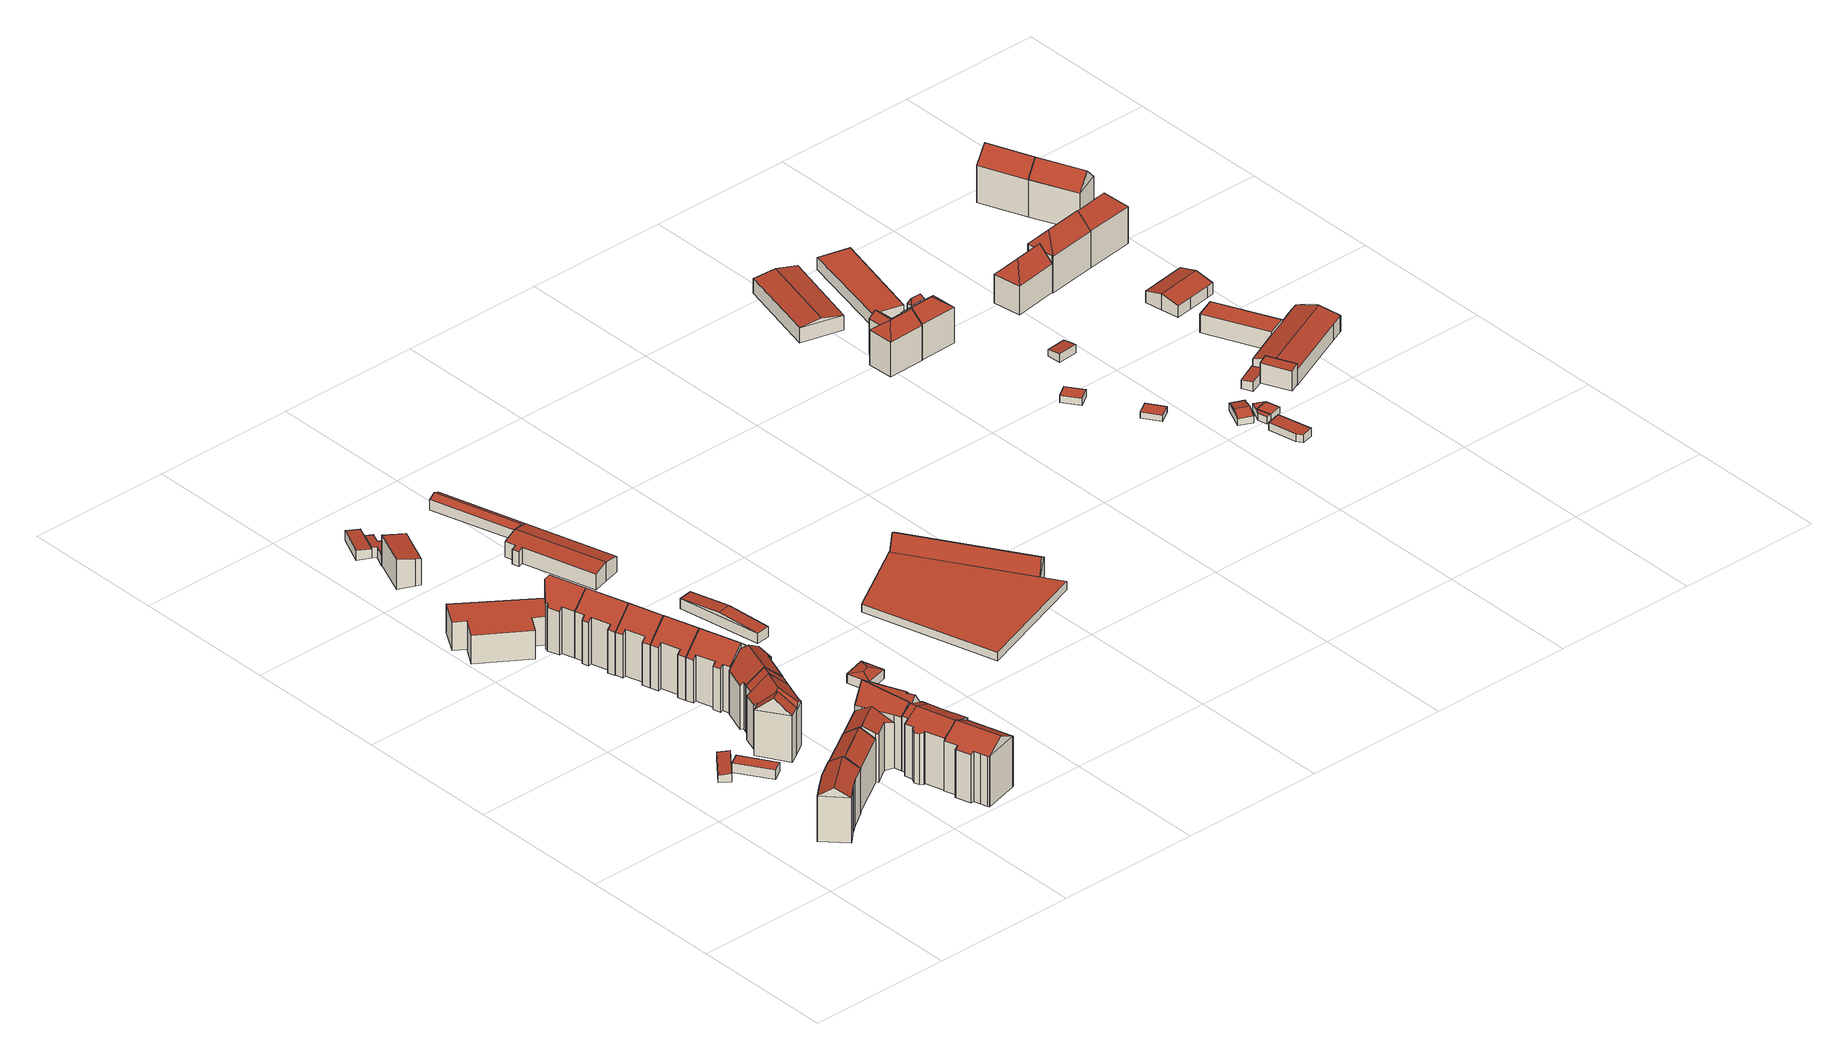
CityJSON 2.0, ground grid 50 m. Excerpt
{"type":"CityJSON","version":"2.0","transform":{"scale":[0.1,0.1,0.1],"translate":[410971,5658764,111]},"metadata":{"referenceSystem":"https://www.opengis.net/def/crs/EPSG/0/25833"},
"CityObjects":{
"building1":{"type":"Building","attributes":{"Dachtyp_tdc":"tdcFreeFormRoof","Gemeindeschluessel":14612000,"Dachneigung":31.94,"QualitaetDacherkennung":60,"Geometrietyp2DReferenz":"3000","measuredHeight":19.52,"function":"31001_9998","roofType":"5000"},"geometry":[{"type":"Solid","lod":"2","boundaries":[[[[0,1,2,3]],[[1,4,5,2]],[[4,6,7,5]],[[6,8,9,7]],[[8,10,11,9]],[[10,12,13,11]],[[12,14,15,13]],[[14,16,17,15]],[[16,0,3,17]],[[10,8,18,19,16,14,12]],[[18,6,4,1,0,19]],[[8,6,18]],[[0,16,19]],[[3,2,5,7,9,11,13,15,17]]]],"semantics":{"surfaces":[{"type":"WallSurface"},{"type":"RoofSurface"},{"type":"GroundSurface"}],"values":[[0,0,0,0,0,0,0,0,0,1,1,0,0,2]]}}]},
"building2":{"type":"Building","attributes":{"Gemeindeschluessel":14612000,"Dachneigung":81.43,"Dachorientierung":0,"MittlereTraufHoehe":114.13,"QualitaetDacherkennung":100,"ObjektHoehe":3.16,"BodenHoehe":111.28,"Geometrietyp2DReferenz":"3000","AbsoluteHoehe":114.44,"Dachflaeche":51.21,"measuredHeight":3.16,"function":"31001_9998","roofType":"2100","storeysAboveGround":1},"geometry":[{"type":"MultiSurface","lod":"2","boundaries":[[[20,21,22,23]],[[21,24,25,22]],[[24,26,27,25]],[[26,20,23,27]],[[26,24,21,20]],[[23,22,25,27]]],"semantics":{"surfaces":[{"type":"WallSurface"},{"type":"RoofSurface"},{"type":"GroundSurface"}],"values":[0,0,0,0,1,2]}}]},
"building3":{"type":"Building","attributes":{"Gemeindeschluessel":14612000,"Dachneigung":90,"Dachorientierung":0,"MittlereTraufHoehe":115.39,"QualitaetDacherkennung":100,"ObjektHoehe":3.38,"BodenHoehe":112.01,"Geometrietyp2DReferenz":"3000","AbsoluteHoehe":115.39,"Dachflaeche":59.63,"measuredHeight":3.38,"function":"31001_9998","roofType":"1000","storeysAboveGround":1},"geometry":[{"type":"MultiSurface","lod":"2","boundaries":[[[28,29,30,31]],[[29,32,33,30]],[[32,34,35,33]],[[34,28,31,35]],[[34,32,29,28]],[[31,30,33,35]]],"semantics":{"surfaces":[{"type":"WallSurface"},{"type":"RoofSurface"},{"type":"GroundSurface"}],"values":[0,0,0,0,1,2]}}]},
"building4":{"type":"Building","attributes":{"Dachtyp_tdc":"tdcGableRoof","Gemeindeschluessel":14612000,"Dachneigung":33.39,"QualitaetDacherkennung":65,"Geometrietyp2DReferenz":"3000","measuredHeight":19.1,"function":"31001_9998","roofType":"3100"},"geometry":[{"type":"Solid","lod":"2","boundaries":[[[[36,37,38,39]],[[37,40,41,38]],[[40,42,43,41]],[[42,36,39,43]],[[40,37,44]],[[36,42,45]],[[37,36,45,44]],[[42,40,44,45]],[[39,38,41,43]]]],"semantics":{"surfaces":[{"type":"WallSurface"},{"type":"RoofSurface"},{"type":"GroundSurface"}],"values":[[0,0,0,0,0,0,1,1,2]]}}]},
"building5":{"type":"Building","attributes":{"Gemeindeschluessel":14612000,"Geometrietyp2DReferenz":"3000","function":"31001_9998","roofType":"9999"},"children":["building5-1","building5-2","building5-3"]},
"building5-1":{"type":"BuildingPart","attributes":{"Dachtyp_tdc":"tdcGableRoof","Dachneigung":41.48,"QualitaetDacherkennung":68,"Geometrietyp2DReferenz":"3000","measuredHeight":22,"roofType":"3100"},"parents":["building5"],"geometry":[{"type":"MultiSurface","lod":"2","boundaries":[[[46,47,48,49,50]],[[51,52,53,54,55]],[[52,46,50,53]],[[46,52,56]],[[47,46,56,57]],[[52,51,58,57,56]],[[50,49,54,53]]],"semantics":{"surfaces":[{"type":"WallSurface"},{"type":"RoofSurface"},{"type":"GroundSurface"}],"values":[0,0,0,0,1,1,2]}}]},
"building5-2":{"type":"BuildingPart","attributes":{"Dachtyp_tdc":"tdcFreeFormRoof","Dachneigung":40.7,"QualitaetDacherkennung":59,"Geometrietyp2DReferenz":"3000","measuredHeight":21.98,"roofType":"5000"},"parents":["building5"],"geometry":[{"type":"MultiSurface","lod":"2","boundaries":[[[59,60,61,62]],[[60,63,64,61]],[[65,66,67,68]],[[66,69,70,67]],[[69,55,54,70]],[[48,59,62,49]],[[71,72,73,74,75]],[[74,76,77,47,78,58,79,75]],[[80,69,66,81,82,71,75,79]],[[65,83,81,66]],[[48,47,77,59]],[[59,77,76,60]],[[60,76,74,73,63]],[[69,80,51,55]],[[62,61,64,68,67,70,54,49]]],"semantics":{"surfaces":[{"type":"WallSurface"},{"type":"RoofSurface"},{"type":"GroundSurface"}],"values":[0,0,0,0,0,0,1,1,1,0,0,0,0,0,2]}}]},
"building5-3":{"type":"BuildingPart","attributes":{"Dachtyp_tdc":"tdcGableRoof","Dachneigung":40.96,"QualitaetDacherkennung":59,"Geometrietyp2DReferenz":"3000","measuredHeight":21.94,"roofType":"3100"},"parents":["building5"],"geometry":[{"type":"MultiSurface","lod":"2","boundaries":[[[84,85,86,64,63,73]],[[85,87,88,86]],[[87,83,65,68,88]],[[87,85,89]],[[85,84,90,89]],[[83,87,89,90,82]],[[64,86,88,68]]],"semantics":{"surfaces":[{"type":"WallSurface"},{"type":"RoofSurface"},{"type":"GroundSurface"}],"values":[0,0,0,0,1,1,2]}}]},
"building6":{"type":"Building","attributes":{"Dachtyp_tdc":"tdcPolyFlatRoof","Gemeindeschluessel":14612000,"Dachneigung":0,"QualitaetDacherkennung":77,"Geometrietyp2DReferenz":"3000","measuredHeight":10.35,"function":"31001_9998","roofType":"1000"},"geometry":[{"type":"Solid","lod":"2","boundaries":[[[[91,92,93,94]],[[92,95,96,93]],[[95,97,98,96]],[[97,99,100,98]],[[99,101,102,100]],[[101,103,104,102]],[[103,105,106,104]],[[105,91,94,106]],[[105,103,101,99,97,95,92,91]],[[94,93,96,98,100,102,104,106]]]],"semantics":{"surfaces":[{"type":"WallSurface"},{"type":"RoofSurface"},{"type":"GroundSurface"}],"values":[[0,0,0,0,0,0,0,0,1,2]]}}]},
"building7":{"type":"Building","attributes":{"Gemeindeschluessel":14612000,"Geometrietyp2DReferenz":"3000","function":"31001_9998","roofType":"9999"},"children":["building7-1","building7-2","building7-3"]},
"building7-1":{"type":"BuildingPart","attributes":{"Dachtyp_tdc":"tdcGableRoof","Dachneigung":33.16,"QualitaetDacherkennung":45,"Geometrietyp2DReferenz":"3000","measuredHeight":19.44,"roofType":"3100"},"parents":["building7"],"geometry":[{"type":"MultiSurface","lod":"2","boundaries":[[[107,108,109,110]],[[108,111,112,109]],[[111,37,113,112]],[[37,114,115,113]],[[116,117,118,119]],[[117,107,110,118]],[[120,121,114,37,111]],[[111,108,107,117,116,122,120]],[[110,109,112,113,115,123,119,118]]],"semantics":{"surfaces":[{"type":"WallSurface"},{"type":"RoofSurface"},{"type":"GroundSurface"}],"values":[0,0,0,0,0,0,1,1,2]}}]},
"building7-2":{"type":"BuildingPart","attributes":{"Dachtyp_tdc":"tdcGableRoof","Dachneigung":35.98,"QualitaetDacherkennung":34,"Geometrietyp2DReferenz":"3000","measuredHeight":22.53,"roofType":"3100"},"parents":["building7"],"geometry":[{"type":"MultiSurface","lod":"2","boundaries":[[[124,125,126,127]],[[125,128,116,119,126]],[[129,130,131,115,114]],[[130,124,127,131]],[[128,125,124,130,129,121,132,122]],[[127,126,119,123,115,131]]],"semantics":{"surfaces":[{"type":"WallSurface"},{"type":"RoofSurface"},{"type":"GroundSurface"}],"values":[0,0,0,0,1,2]}}]},
"building7-3":{"type":"BuildingPart","attributes":{"Dachtyp_tdc":"tdcFreeFormRoof","Dachneigung":56.13,"QualitaetDacherkennung":20,"Geometrietyp2DReferenz":"3000","measuredHeight":23.33,"roofType":"5000"},"parents":["building7"],"geometry":[{"type":"Solid","lod":"2","boundaries":[[[[133,134,135,136]],[[134,137,138,135]],[[137,139,140,138]],[[139,141,142,140]],[[141,143,144,142]],[[143,145,146,144]],[[145,147,148,146]],[[147,149,150,148]],[[149,133,136,150]],[[151,149,147]],[[152,151,147,145]],[[153,152,145,143]],[[154,153,143,141]],[[155,154,141,139]],[[156,155,139,137]],[[157,156,137,134]],[[157,134,133]],[[151,152,153,154,155,156,157,133,149]],[[136,135,138,140,142,144,146,148,150]]]],"semantics":{"surfaces":[{"type":"WallSurface"},{"type":"RoofSurface"},{"type":"GroundSurface"}],"values":[[0,0,0,0,0,0,0,0,0,0,1,1,1,1,1,1,1,1,2]]}}]},
"building8":{"type":"Building","attributes":{"Dachtyp_tdc":"tdcFreeFormRoof","Gemeindeschluessel":14612000,"Dachneigung":40.3,"QualitaetDacherkennung":57,"Geometrietyp2DReferenz":"3000","measuredHeight":21.99,"function":"31001_9998","roofType":"5000"},"geometry":[{"type":"Solid","lod":"2","boundaries":[[[[158,159,50,160]],[[159,161,53,50]],[[161,162,163,53]],[[162,164,165,163]],[[164,166,167,165]],[[166,168,169,167]],[[168,170,171,169]],[[170,158,160,171]],[[172,173,168,174]],[[175,172,174,166,164,162,161]],[[158,170,173,172,175,159]],[[168,166,174]],[[170,168,173]],[[161,159,175]],[[160,50,53,163,165,167,169,171]]]],"semantics":{"surfaces":[{"type":"WallSurface"},{"type":"RoofSurface"},{"type":"GroundSurface"}],"values":[[0,0,0,0,0,0,0,0,1,1,1,0,0,0,2]]}}]},
"building9":{"type":"Building","attributes":{"Dachtyp_tdc":"tdcFreeFormRoof","Gemeindeschluessel":14612000,"Dachneigung":30.44,"QualitaetDacherkennung":73,"Geometrietyp2DReferenz":"3000","measuredHeight":21.91,"function":"31001_9998","roofType":"5000"},"geometry":[{"type":"Solid","lod":"2","boundaries":[[[[176,177,178,179]],[[177,180,181,178]],[[180,182,183,181]],[[182,184,185,183]],[[184,186,187,185]],[[186,188,189,187]],[[188,190,191,189]],[[190,192,193,191]],[[192,194,195,193]],[[194,196,197,195]],[[196,198,199,197]],[[198,200,201,199]],[[200,202,203,201]],[[202,204,205,203]],[[204,176,179,205]],[[177,176,204,202,200,198,196,194,206,207,182,180]],[[192,190,188,186,184,207,206]],[[184,182,207]],[[194,192,206]],[[179,178,181,183,185,187,189,191,193,195,197,199,201,203,205]]]],"semantics":{"surfaces":[{"type":"WallSurface"},{"type":"RoofSurface"},{"type":"GroundSurface"}],"values":[[0,0,0,0,0,0,0,0,0,0,0,0,0,0,0,1,1,0,0,2]]}}]},
"building10":{"type":"Building","attributes":{"Gemeindeschluessel":14612000,"Geometrietyp2DReferenz":"3000","function":"31001_9998","roofType":"9999"},"children":["building10-1","building10-2"]},
"building10-1":{"type":"BuildingPart","attributes":{"Dachtyp_tdc":"tdcGableRoof","Dachneigung":24.83,"QualitaetDacherkennung":45,"Geometrietyp2DReferenz":"3000","measuredHeight":21.84,"roofType":"3100"},"parents":["building10"],"geometry":[{"type":"MultiSurface","lod":"2","boundaries":[[[208,209,210,211]],[[212,126,213,214]],[[212,215,216,126]],[[215,217,148,216]],[[217,218,219,148]],[[218,208,211,219]],[[215,212,214,220]],[[220,221,209,208,218,217,215]],[[211,210,222,213,126,216,148,219]]],"semantics":{"surfaces":[{"type":"WallSurface"},{"type":"RoofSurface"},{"type":"GroundSurface"}],"values":[0,0,0,0,0,0,1,1,2]}}]},
"building10-2":{"type":"BuildingPart","attributes":{"Dachtyp_tdc":"tdcGableRoof","Dachneigung":24.08,"QualitaetDacherkennung":63,"Geometrietyp2DReferenz":"3000","measuredHeight":21.79,"roofType":"3100"},"parents":["building10"],"geometry":[{"type":"MultiSurface","lod":"2","boundaries":[[[223,224,225,226]],[[224,227,228,225]],[[227,229,230,228]],[[229,231,232,230]],[[231,233,234,232]],[[233,235,236,234]],[[235,237,238,236]],[[237,239,240,238]],[[239,241,242,240]],[[241,243,244,242]],[[243,245,246,244]],[[245,247,248,246]],[[247,249,250,248]],[[249,251,252,250]],[[251,214,213,252]],[[253,254,210,209]],[[253,223,226,254]],[[220,214,251,249,247,245,243,241,239,237,235]],[[235,233,231,229,227,224,223,253,209,221,220]],[[226,225,228,230,232,234,236,238,240,242,244,246,248,250,252,213,222,210,254]]],"semantics":{"surfaces":[{"type":"WallSurface"},{"type":"RoofSurface"},{"type":"GroundSurface"}],"values":[0,0,0,0,0,0,0,0,0,0,0,0,0,0,0,0,0,1,1,2]}}]},
"building11":{"type":"Building","attributes":{"Dachtyp_tdc":"tdcGableRoof","Gemeindeschluessel":14612000,"Dachneigung":40.9,"QualitaetDacherkennung":86,"Geometrietyp2DReferenz":"3000","measuredHeight":21.96,"function":"31001_9998","roofType":"3100"},"geometry":[{"type":"Solid","lod":"2","boundaries":[[[[255,256,257,258]],[[256,259,260,257]],[[259,261,262,260]],[[261,263,264,262]],[[263,265,266,264]],[[265,267,268,266]],[[267,269,270,268]],[[269,271,272,270]],[[271,273,274,272]],[[273,275,276,274]],[[275,277,278,276]],[[277,279,169,278]],[[279,280,281,169]],[[280,282,283,281]],[[282,284,285,283]],[[284,255,258,285]],[[280,279,277,275,273,271,269,267]],[[267,265,263,261,259,256,255,284,282,280]],[[258,257,260,262,264,266,268,270,272,274,276,278,169,281,283,285]]]],"semantics":{"surfaces":[{"type":"WallSurface"},{"type":"RoofSurface"},{"type":"GroundSurface"}],"values":[[0,0,0,0,0,0,0,0,0,0,0,0,0,0,0,0,1,1,2]]}}]},
"building12":{"type":"Building","attributes":{"Dachtyp_tdc":"tdcGableRoof","Gemeindeschluessel":14612000,"Dachneigung":40.85,"QualitaetDacherkennung":85,"Geometrietyp2DReferenz":"3000","measuredHeight":21.93,"function":"31001_9998","roofType":"3100"},"geometry":[{"type":"Solid","lod":"2","boundaries":[[[[286,287,288,289]],[[287,290,291,288]],[[290,292,293,291]],[[292,294,295,293]],[[294,296,297,295]],[[296,269,270,297]],[[269,267,268,270]],[[267,265,266,268]],[[265,298,299,266]],[[298,286,289,299]],[[267,269,296,294]],[[294,292,290,287,286,298,265,267]],[[289,288,291,293,295,297,270,268,266,299]]]],"semantics":{"surfaces":[{"type":"WallSurface"},{"type":"RoofSurface"},{"type":"GroundSurface"}],"values":[[0,0,0,0,0,0,0,0,0,0,1,1,2]]}}]},
"building13":{"type":"Building","attributes":{"Dachtyp_tdc":"tdcGableRoof","Gemeindeschluessel":14612000,"Dachneigung":41.14,"QualitaetDacherkennung":84,"Geometrietyp2DReferenz":"3000","measuredHeight":21.91,"function":"31001_9998","roofType":"3100"},"geometry":[{"type":"Solid","lod":"2","boundaries":[[[[300,301,302,303]],[[301,304,305,302]],[[304,306,307,305]],[[306,308,309,307]],[[308,310,311,309]],[[310,296,297,311]],[[296,312,313,297]],[[312,314,293,313]],[[314,315,316,293]],[[315,300,303,316]],[[312,296,310,308]],[[308,306,304,301,300,315,314,312]],[[303,302,305,307,309,311,297,313,293,316]]]],"semantics":{"surfaces":[{"type":"WallSurface"},{"type":"RoofSurface"},{"type":"GroundSurface"}],"values":[[0,0,0,0,0,0,0,0,0,0,1,1,2]]}}]},
"building14":{"type":"Building","attributes":{"Dachtyp_tdc":"tdcGableRoof","Gemeindeschluessel":14612000,"Dachneigung":41.18,"QualitaetDacherkennung":85,"Geometrietyp2DReferenz":"3000","measuredHeight":21.97,"function":"31001_9998","roofType":"3100"},"geometry":[{"type":"Solid","lod":"2","boundaries":[[[[317,318,319,320]],[[318,321,322,319]],[[321,323,324,322]],[[323,325,326,324]],[[325,327,328,326]],[[327,329,330,328]],[[329,331,332,330]],[[331,333,334,332]],[[333,308,335,334]],[[308,306,336,335]],[[306,337,338,336]],[[337,317,320,338]],[[308,333,331,329]],[[329,327,325,323,321,318,317,337,306,308]],[[320,319,322,324,326,328,330,332,334,335,336,338]]]],"semantics":{"surfaces":[{"type":"WallSurface"},{"type":"RoofSurface"},{"type":"GroundSurface"}],"values":[[0,0,0,0,0,0,0,0,0,0,0,0,1,1,2]]}}]},
"building15":{"type":"Building","attributes":{"Dachtyp_tdc":"tdcFreeFormRoof","Gemeindeschluessel":14612000,"Dachneigung":40.21,"QualitaetDacherkennung":69,"Geometrietyp2DReferenz":"3000","measuredHeight":22.02,"function":"31001_9998","roofType":"5000"},"geometry":[{"type":"Solid","lod":"2","boundaries":[[[[339,340,341,342]],[[340,343,344,341]],[[343,345,346,344]],[[345,347,348,346]],[[347,331,332,348]],[[331,327,328,332]],[[327,349,350,328]],[[349,351,352,350]],[[351,353,354,352]],[[353,355,356,354]],[[355,357,358,356]],[[357,359,360,358]],[[359,339,342,360]],[[361,359,362,363]],[[351,349,327,329,363,362,357,355,353]],[[343,340,339,361,363,329,331,347,345]],[[339,359,361]],[[359,357,362]],[[327,331,329]],[[342,341,344,346,348,332,328,350,352,354,356,358,360]]]],"semantics":{"surfaces":[{"type":"WallSurface"},{"type":"RoofSurface"},{"type":"GroundSurface"}],"values":[[0,0,0,0,0,0,0,0,0,0,0,0,0,1,1,1,0,0,0,2]]}}]},
"building16":{"type":"Building","attributes":{"Dachtyp_tdc":"tdcPolyFlatRoof","Gemeindeschluessel":14612000,"Dachneigung":9.3,"QualitaetDacherkennung":70,"Geometrietyp2DReferenz":"3000","measuredHeight":10.8,"function":"31001_9998","roofType":"2100"},"geometry":[{"type":"Solid","lod":"2","boundaries":[[[[364,365,366,367]],[[365,368,369,366]],[[368,370,371,369]],[[370,372,373,371]],[[372,364,367,373]],[[372,370,368,365,364]],[[367,366,369,371,373]]]],"semantics":{"surfaces":[{"type":"WallSurface"},{"type":"RoofSurface"},{"type":"GroundSurface"}],"values":[[0,0,0,0,0,1,2]]}}]},
"building17":{"type":"Building","attributes":{"Dachtyp_tdc":"tdcPolyFlatRoof","Gemeindeschluessel":14612000,"Dachneigung":4.82,"QualitaetDacherkennung":86,"Geometrietyp2DReferenz":"3000","measuredHeight":3.58,"function":"31001_2463","roofType":"2100"},"geometry":[{"type":"Solid","lod":"2","boundaries":[[[[374,375,376,377]],[[375,378,379,376]],[[378,380,381,379]],[[380,382,383,381]],[[382,374,377,383]],[[382,380,378,375,374]],[[377,376,379,381,383]]]],"semantics":{"surfaces":[{"type":"WallSurface"},{"type":"RoofSurface"},{"type":"GroundSurface"}],"values":[[0,0,0,0,0,1,2]]}}]},
"building18":{"type":"Building","attributes":{"Dachtyp_tdc":"tdcPolyFlatRoof","Gemeindeschluessel":14612000,"Dachneigung":3.99,"QualitaetDacherkennung":54,"Geometrietyp2DReferenz":"3000","measuredHeight":3.88,"function":"31001_2000","roofType":"2100"},"geometry":[{"type":"Solid","lod":"2","boundaries":[[[[384,385,386,387]],[[385,388,389,386]],[[388,390,391,389]],[[390,392,393,391]],[[392,394,395,393]],[[394,396,397,395]],[[396,398,399,397]],[[398,400,401,399]],[[400,384,387,401]],[[400,398,396,394,392,390,388,385,384]],[[387,386,389,391,393,395,397,399,401]]]],"semantics":{"surfaces":[{"type":"WallSurface"},{"type":"RoofSurface"},{"type":"GroundSurface"}],"values":[[0,0,0,0,0,0,0,0,0,1,2]]}}]},
"building19":{"type":"Building","attributes":{"Gemeindeschluessel":14612000,"Dachneigung":76.35,"Dachorientierung":-105.33,"MittlereTraufHoehe":116.86,"QualitaetDacherkennung":99,"ObjektHoehe":4.34,"BodenHoehe":113.5,"Geometrietyp2DReferenz":"3000","AbsoluteHoehe":117.84,"Dachflaeche":67.61,"measuredHeight":4.34,"function":"31001_9998","roofType":"3200","storeysAboveGround":1},"geometry":[{"type":"MultiSurface","lod":"2","boundaries":[[[402,403,404,405]],[[403,406,407,404]],[[406,408,409,407]],[[408,402,405,409]],[[406,403,410]],[[402,408,411]],[[403,402,411,410]],[[408,406,410,411]],[[405,404,407,409]]],"semantics":{"surfaces":[{"type":"WallSurface"},{"type":"RoofSurface"},{"type":"GroundSurface"}],"values":[0,0,0,0,1,1,1,1,2]}}]},
"building20":{"type":"Building","attributes":{"Gemeindeschluessel":14612000,"Dachneigung":84.92,"Dachorientierung":80.67,"MittlereTraufHoehe":116.87,"QualitaetDacherkennung":36,"ObjektHoehe":4.97,"BodenHoehe":113.23,"Geometrietyp2DReferenz":"3000","AbsoluteHoehe":118.2,"Dachflaeche":144.16,"measuredHeight":4.97,"function":"31001_9998","roofType":"3100","storeysAboveGround":2},"geometry":[{"type":"MultiSurface","lod":"2","boundaries":[[[412,413,414,415]],[[413,416,417,414]],[[416,418,419,417]],[[418,412,415,419]],[[416,413,420]],[[412,418,421]],[[413,412,421,420]],[[418,416,420,421]],[[415,414,417,419]]],"semantics":{"surfaces":[{"type":"WallSurface"},{"type":"RoofSurface"},{"type":"GroundSurface"}],"values":[0,0,0,0,0,0,1,1,2]}}]},
"building21":{"type":"Building","attributes":{"Gemeindeschluessel":14612000,"Dachneigung":78.21,"Dachorientierung":164.66,"MittlereTraufHoehe":118.56,"QualitaetDacherkennung":100,"ObjektHoehe":6.93,"BodenHoehe":112.58,"Geometrietyp2DReferenz":"3000","AbsoluteHoehe":119.51,"Dachflaeche":383.81,"measuredHeight":6.93,"function":"31001_9998","roofType":"3100","storeysAboveGround":2},"geometry":[{"type":"MultiSurface","lod":"2","boundaries":[[[422,423,424,425]],[[423,426,427,424]],[[426,428,429,427]],[[428,430,431,429]],[[430,432,433,431]],[[432,434,435,433]],[[434,436,437,435]],[[436,438,439,437]],[[438,440,441,439]],[[440,442,443,441]],[[442,422,425,443]],[[440,438,436,434,432]],[[432,430,428,426,423,422,442,440]],[[425,424,427,429,431,433,435,437,439,441,443]]],"semantics":{"surfaces":[{"type":"WallSurface"},{"type":"RoofSurface"},{"type":"GroundSurface"}],"values":[0,0,0,0,0,0,0,0,0,0,0,1,1,2]}}]},
"building22":{"type":"Building","attributes":{"Gemeindeschluessel":14612000,"Dachneigung":63.95,"Dachorientierung":164.66,"MittlereTraufHoehe":118.32,"QualitaetDacherkennung":100,"ObjektHoehe":4.89,"BodenHoehe":114.62,"Geometrietyp2DReferenz":"3000","AbsoluteHoehe":119.51,"Dachflaeche":168.24,"measuredHeight":4.89,"function":"31001_9998","roofType":"3100","storeysAboveGround":2},"geometry":[{"type":"MultiSurface","lod":"2","boundaries":[[[444,445,446,447]],[[445,448,449,446]],[[448,436,450,449]],[[436,444,447,450]],[[448,445,451]],[[444,436,452]],[[445,444,452,451]],[[436,448,451,452]],[[447,446,449,450]]],"semantics":{"surfaces":[{"type":"WallSurface"},{"type":"RoofSurface"},{"type":"GroundSurface"}],"values":[0,0,0,0,0,0,1,1,2]}}]},
"building23":{"type":"Building","attributes":{"Gemeindeschluessel":14612000,"Geometrietyp2DReferenz":"3000","function":"31001_3211","roofType":"9999"},"children":["building23-1","building23-2"]},
"building23-1":{"type":"BuildingPart","attributes":{"Dachtyp_tdc":"tdcPolyFlatRoof","Dachneigung":0,"QualitaetDacherkennung":0,"Geometrietyp2DReferenz":"3000","measuredHeight":3,"roofType":"9999"},"parents":["building23"],"geometry":[{"type":"MultiSurface","lod":"2","boundaries":[[[453,454,455,456,457]],[[457,456,458,459]],[[456,455,460,458]],[[455,454,461,462,460]],[[453,457,459,463,464]],[[464,461,454,453]],[[459,458,460,462,463]],[[464,463,462,461]]],"semantics":{"surfaces":[{"type":"RoofSurface"},{"type":"WallSurface"},{"type":"GroundSurface"},{"type":"ClosureSurface","isClosure":"1","QuelleClosure":"LoD1Solid"}],"values":[0,1,1,1,1,1,2,3]}}]},
"building23-2":{"type":"BuildingPart","attributes":{"Dachtyp_tdc":"tdcGableRoof","Dachneigung":66.76,"QualitaetDacherkennung":10,"Geometrietyp2DReferenz":"3000","measuredHeight":8.17,"roofType":"3100"},"parents":["building23"],"geometry":[{"type":"MultiSurface","lod":"2","boundaries":[[[465,466,467,468]],[[466,464,463,467]],[[461,465,468,462]],[[464,466,469]],[[465,461,470]],[[466,465,470,469]],[[461,464,469,470]],[[468,467,463,462]]],"semantics":{"surfaces":[{"type":"WallSurface"},{"type":"RoofSurface"},{"type":"GroundSurface"}],"values":[0,0,0,0,0,1,1,2]}}]},
"building24":{"type":"Building","attributes":{"Dachtyp_tdc":"tdcFreeFormRoof","Gemeindeschluessel":14612000,"Dachneigung":39.77,"QualitaetDacherkennung":53,"Geometrietyp2DReferenz":"3000","measuredHeight":16.33,"function":"31001_9998","roofType":"5000"},"geometry":[{"type":"Solid","lod":"2","boundaries":[[[[471,472,473,474]],[[472,475,476,473]],[[475,477,478,476]],[[477,479,480,478]],[[479,481,482,480]],[[481,483,484,482]],[[483,485,486,484]],[[485,471,474,486]],[[487,488,485,483]],[[489,490,487,483,481]],[[489,481,479]],[[491,490,489,479,477]],[[491,477,475]],[[490,491,475,472]],[[488,487,490,472,471]],[[488,471,485]],[[474,473,476,478,480,482,484,486]]]],"semantics":{"surfaces":[{"type":"WallSurface"},{"type":"RoofSurface"},{"type":"GroundSurface"}],"values":[[0,0,0,0,0,0,0,0,1,1,1,1,0,1,1,0,2]]}}]},
"building25":{"type":"Building","attributes":{"Dachtyp_tdc":"tdcGableRoof","Gemeindeschluessel":14612000,"Dachneigung":10.01,"QualitaetDacherkennung":70,"Geometrietyp2DReferenz":"3000","measuredHeight":6.68,"function":"31001_2000","roofType":"3100"},"geometry":[{"type":"Solid","lod":"2","boundaries":[[[[492,493,494,495]],[[493,496,497,494]],[[496,498,499,497]],[[498,492,495,499]],[[496,493,500]],[[492,498,501]],[[493,492,501,500]],[[498,496,500,501]],[[495,494,497,499]]]],"semantics":{"surfaces":[{"type":"WallSurface"},{"type":"RoofSurface"},{"type":"GroundSurface"}],"values":[[0,0,0,0,0,0,1,1,2]]}}]},
"building26":{"type":"Building","attributes":{"Dachtyp_tdc":"tdcPolyFlatRoof","Gemeindeschluessel":14612000,"Dachneigung":0,"QualitaetDacherkennung":64,"Geometrietyp2DReferenz":"3000","measuredHeight":2.52,"function":"31001_9998","roofType":"1000"},"geometry":[{"type":"Solid","lod":"2","boundaries":[[[[502,503,504,505]],[[503,506,507,504]],[[506,508,509,507]],[[508,502,505,509]],[[508,506,503,502]],[[505,504,507,509]]]],"semantics":{"surfaces":[{"type":"WallSurface"},{"type":"RoofSurface"},{"type":"GroundSurface"}],"values":[[0,0,0,0,1,2]]}}]},
"building27":{"type":"Building","attributes":{"Gemeindeschluessel":14612000,"Geometrietyp2DReferenz":"3000","function":"31001_9998","roofType":"9999"},"children":["building27-1","building27-2"]},
"building27-1":{"type":"BuildingPart","attributes":{"Dachtyp_tdc":"tdcHipAndGableRoof","Dachneigung":37.93,"QualitaetDacherkennung":64,"Geometrietyp2DReferenz":"3000","measuredHeight":16.52,"roofType":"5000"},"parents":["building27"],"geometry":[{"type":"MultiSurface","lod":"2","boundaries":[[[510,511,512,513]],[[514,515,516,517]],[[515,518,519,516]],[[518,520,521,519]],[[520,522,523,521]],[[522,510,513,523]],[[518,515,524]],[[515,514,511,510,522,524]],[[522,520,518,524]],[[513,512,517,516,519,521,523]]],"semantics":{"surfaces":[{"type":"WallSurface"},{"type":"RoofSurface"},{"type":"GroundSurface"}],"values":[0,0,0,0,0,0,1,1,1,2]}}]},
"building27-2":{"type":"BuildingPart","attributes":{"Dachtyp_tdc":"tdcFreeFormRoof","Dachneigung":63.21,"QualitaetDacherkennung":31,"Geometrietyp2DReferenz":"3000","measuredHeight":14.95,"roofType":"5000"},"parents":["building27"],"geometry":[{"type":"MultiSurface","lod":"2","boundaries":[[[525,526,527,512,511]],[[526,528,529,527]],[[528,530,514,517,529]],[[531,526,525]],[[532,531,525,530]],[[532,530,528]],[[531,532,528,526]],[[517,512,527,529]]],"semantics":{"surfaces":[{"type":"WallSurface"},{"type":"RoofSurface"},{"type":"GroundSurface"}],"values":[0,0,0,1,1,1,1,2]}}]},
"building28":{"type":"Building","attributes":{"Gemeindeschluessel":14612000,"Dachneigung":90,"Dachorientierung":0,"MittlereTraufHoehe":114.43,"QualitaetDacherkennung":63,"ObjektHoehe":2.24,"BodenHoehe":112.19,"Geometrietyp2DReferenz":"3000","AbsoluteHoehe":114.43,"Dachflaeche":35,"measuredHeight":2.24,"function":"31001_9998","roofType":"1000","storeysAboveGround":1},"geometry":[{"type":"MultiSurface","lod":"2","boundaries":[[[533,534,535,536]],[[534,537,538,535]],[[537,539,540,538]],[[539,533,536,540]],[[539,537,534,533]],[[536,535,538,540]]],"semantics":{"surfaces":[{"type":"WallSurface"},{"type":"RoofSurface"},{"type":"GroundSurface"}],"values":[0,0,0,0,1,2]}}]},
"building29":{"type":"Building","attributes":{"Dachtyp_tdc":"tdcPolyFlatRoof","Gemeindeschluessel":14612000,"Dachneigung":0,"QualitaetDacherkennung":96,"Geometrietyp2DReferenz":"3000","measuredHeight":4.38,"function":"31001_2000","roofType":"1000"},"geometry":[{"type":"Solid","lod":"2","boundaries":[[[[541,542,543,544]],[[542,545,546,543]],[[545,547,548,546]],[[547,541,544,548]],[[547,545,542,541]],[[544,543,546,548]]]],"semantics":{"surfaces":[{"type":"WallSurface"},{"type":"RoofSurface"},{"type":"GroundSurface"}],"values":[[0,0,0,0,1,2]]}}]},
"building30":{"type":"Building","attributes":{"Dachtyp_tdc":"tdcPolyFlatRoof","Gemeindeschluessel":14612000,"Dachneigung":3.22,"QualitaetDacherkennung":87,"Geometrietyp2DReferenz":"3000","measuredHeight":2.96,"function":"31001_2000","roofType":"2100"},"geometry":[{"type":"Solid","lod":"2","boundaries":[[[[549,550,551,552]],[[550,553,554,551]],[[553,555,556,554]],[[555,557,558,556]],[[557,549,552,558]],[[557,555,553,550,549]],[[552,551,554,556,558]]]],"semantics":{"surfaces":[{"type":"WallSurface"},{"type":"RoofSurface"},{"type":"GroundSurface"}],"values":[[0,0,0,0,0,1,2]]}}]},
"building31":{"type":"Building","attributes":{"Dachtyp_tdc":"tdcGableRoof","Gemeindeschluessel":14612000,"Dachneigung":13.92,"QualitaetDacherkennung":68,"Geometrietyp2DReferenz":"3000","measuredHeight":3.88,"function":"31001_9998","roofType":"3100"},"geometry":[{"type":"Solid","lod":"2","boundaries":[[[[559,560,561,562]],[[560,563,564,561]],[[563,565,566,564]],[[565,559,562,566]],[[563,560,567]],[[559,565,568]],[[560,559,568,567]],[[565,563,567,568]],[[562,561,564,566]]]],"semantics":{"surfaces":[{"type":"WallSurface"},{"type":"RoofSurface"},{"type":"GroundSurface"}],"values":[[0,0,0,0,0,0,1,1,2]]}}]},
"building32":{"type":"Building","attributes":{"Dachtyp_tdc":"tdcPolyFlatRoof","Gemeindeschluessel":14612000,"Dachneigung":7.34,"QualitaetDacherkennung":80,"Geometrietyp2DReferenz":"3000","measuredHeight":3.12,"function":"31001_9998","roofType":"2100"},"geometry":[{"type":"Solid","lod":"2","boundaries":[[[[569,570,571,572]],[[570,573,574,571]],[[573,575,576,574]],[[575,569,572,576]],[[575,573,570,569]],[[572,571,574,576]]]],"semantics":{"surfaces":[{"type":"WallSurface"},{"type":"RoofSurface"},{"type":"GroundSurface"}],"values":[[0,0,0,0,1,2]]}}]},
"building33":{"type":"Building","attributes":{"Dachtyp_tdc":"tdcPolyFlatRoof","Gemeindeschluessel":14612000,"Dachneigung":0,"QualitaetDacherkennung":66,"Geometrietyp2DReferenz":"3000","measuredHeight":2.52,"function":"31001_2000","roofType":"1000"},"geometry":[{"type":"Solid","lod":"2","boundaries":[[[[577,578,579,580]],[[578,581,582,579]],[[581,583,584,582]],[[583,585,586,584]],[[585,587,588,586]],[[587,577,580,588]],[[587,585,583,581,578,577]],[[580,579,582,584,586,588]]]],"semantics":{"surfaces":[{"type":"WallSurface"},{"type":"RoofSurface"},{"type":"GroundSurface"}],"values":[[0,0,0,0,0,0,1,2]]}}]},
"building34":{"type":"Building","attributes":{"Dachtyp_tdc":"tdcPolyFlatRoof","Gemeindeschluessel":14612000,"Dachneigung":0,"QualitaetDacherkennung":79,"Geometrietyp2DReferenz":"3000","measuredHeight":2.45,"function":"31001_2000","roofType":"1000"},"geometry":[{"type":"Solid","lod":"2","boundaries":[[[[589,590,586,588]],[[590,591,592,586]],[[591,593,580,592]],[[593,589,588,580]],[[588,586,592,580]],[[593,591,590,589]]]],"semantics":{"surfaces":[{"type":"WallSurface"},{"type":"GroundSurface"},{"type":"RoofSurface"}],"values":[[0,0,0,0,1,2]]}}]},
"building35":{"type":"Building","attributes":{"Dachtyp_tdc":"tdcPolyFlatRoof","Gemeindeschluessel":14612000,"Dachneigung":3.45,"QualitaetDacherkennung":72,"Geometrietyp2DReferenz":"3000","measuredHeight":3.4,"function":"31001_2000","roofType":"2100"},"geometry":[{"type":"Solid","lod":"2","boundaries":[[[[594,595,596,597]],[[595,598,599,596]],[[595,594,600,601,598]],[[599,602,603,597,596]],[[598,601,602,599]],[[601,600,603,602]],[[600,594,597,603]]]],"semantics":{"surfaces":[{"type":"WallSurface"},{"type":"RoofSurface"},{"type":"GroundSurface"}],"values":[[0,0,1,2,0,0,0]]}}]},
"building36":{"type":"Building","attributes":{"Dachtyp_tdc":"tdcPolyFlatRoof","Gemeindeschluessel":14612000,"Dachneigung":7.43,"QualitaetDacherkennung":75,"Geometrietyp2DReferenz":"3000","measuredHeight":7.61,"function":"31001_2000","roofType":"2100"},"geometry":[{"type":"Solid","lod":"2","boundaries":[[[[604,605,606,607]],[[605,608,609,606]],[[608,610,611,609]],[[610,604,607,611]],[[610,608,605,604]],[[607,606,609,611]]]],"semantics":{"surfaces":[{"type":"WallSurface"},{"type":"RoofSurface"},{"type":"GroundSurface"}],"values":[[0,0,0,0,1,2]]}}]},
"building37":{"type":"Building","attributes":{"Dachtyp_tdc":"tdcHipAndGableRoof","Gemeindeschluessel":14612000,"Dachneigung":46.32,"QualitaetDacherkennung":73,"Geometrietyp2DReferenz":"3000","measuredHeight":15.58,"function":"31001_9998","roofType":"5000"},"geometry":[{"type":"Solid","lod":"2","boundaries":[[[[612,613,614,615]],[[613,616,617,614]],[[616,618,619,617]],[[618,620,621,619]],[[620,622,623,621]],[[622,624,625,623]],[[624,612,615,625]],[[620,618,626]],[[618,616,613,626]],[[613,612,624,622,620,626]],[[615,614,617,619,621,623,625]]]],"semantics":{"surfaces":[{"type":"WallSurface"},{"type":"RoofSurface"},{"type":"GroundSurface"}],"values":[[0,0,0,0,0,0,0,1,1,1,2]]}}]},
"building38":{"type":"Building","attributes":{"Dachtyp_tdc":"tdcFreeFormRoof","Gemeindeschluessel":14612000,"Dachneigung":46.23,"QualitaetDacherkennung":59,"Geometrietyp2DReferenz":"3000","measuredHeight":18.7,"function":"31001_9998","roofType":"5000"},"geometry":[{"type":"Solid","lod":"2","boundaries":[[[[627,628,625,615]],[[628,629,630,625]],[[629,631,632,630]],[[631,633,634,632]],[[633,635,617,634]],[[635,627,615,617]],[[633,636,627,635]],[[631,637,636,633]],[[636,637,629,628,627]],[[631,629,637]],[[615,625,630,632,634,617]]]],"semantics":{"surfaces":[{"type":"WallSurface"},{"type":"RoofSurface"},{"type":"GroundSurface"}],"values":[[0,0,0,0,0,0,1,1,1,0,2]]}}]},
"building39":{"type":"Building","attributes":{"Dachtyp_tdc":"tdcPolyFlatRoof","Gemeindeschluessel":14612000,"Dachneigung":2.58,"QualitaetDacherkennung":75,"Geometrietyp2DReferenz":"3000","measuredHeight":6.85,"function":"31001_9998","roofType":"2100"},"geometry":[{"type":"Solid","lod":"2","boundaries":[[[[638,639,640,641]],[[639,642,643,640]],[[642,644,645,643]],[[644,638,641,645]],[[644,642,639,638]],[[641,640,643,645]]]],"semantics":{"surfaces":[{"type":"WallSurface"},{"type":"RoofSurface"},{"type":"GroundSurface"}],"values":[[0,0,0,0,1,2]]}}]},
"building40":{"type":"Building","attributes":{"Dachtyp_tdc":"tdcGableRoof","Gemeindeschluessel":14612000,"Dachneigung":14.72,"QualitaetDacherkennung":89,"Geometrietyp2DReferenz":"3000","measuredHeight":7.62,"function":"31001_2000","roofType":"3100"},"geometry":[{"type":"Solid","lod":"2","boundaries":[[[[646,647,648,649]],[[647,650,651,648]],[[650,652,653,651]],[[652,654,655,653]],[[654,656,657,655]],[[656,658,659,657]],[[658,660,661,659]],[[660,662,663,661]],[[662,664,665,663]],[[664,666,667,665]],[[666,668,669,667]],[[668,670,671,669]],[[670,672,673,671]],[[672,646,649,673]],[[668,666,664,662,660,658,656,654,652,650]],[[650,647,646,672,670,668]],[[649,648,651,653,655,657,659,661,663,665,667,669,671,673]]]],"semantics":{"surfaces":[{"type":"WallSurface"},{"type":"RoofSurface"},{"type":"GroundSurface"}],"values":[[0,0,0,0,0,0,0,0,0,0,0,0,0,0,1,1,2]]}}]},
"building41":{"type":"Building","attributes":{"Dachtyp_tdc":"tdcGableRoof","Gemeindeschluessel":14612000,"Dachneigung":14.65,"QualitaetDacherkennung":75,"Geometrietyp2DReferenz":"3000","measuredHeight":5.81,"function":"31001_2000","roofType":"3100"},"geometry":[{"type":"Solid","lod":"2","boundaries":[[[[674,675,676,677]],[[675,678,679,676]],[[678,680,681,679]],[[680,682,683,681]],[[682,684,685,683]],[[684,686,687,685]],[[686,688,689,687]],[[688,674,677,689]],[[684,682,680,678]],[[678,675,674,688,686,684]],[[677,676,679,681,683,685,687,689]]]],"semantics":{"surfaces":[{"type":"WallSurface"},{"type":"RoofSurface"},{"type":"GroundSurface"}],"values":[[0,0,0,0,0,0,0,0,1,1,2]]}}]},
"building42":{"type":"Building","attributes":{"Dachtyp_tdc":"tdcFreeFormRoof","Gemeindeschluessel":14612000,"Dachneigung":46.18,"QualitaetDacherkennung":68,"Geometrietyp2DReferenz":"3000","measuredHeight":18.59,"function":"31001_9998","roofType":"5000"},"geometry":[{"type":"Solid","lod":"2","boundaries":[[[[690,691,692,630]],[[691,693,694,692]],[[693,695,696,694]],[[695,697,698,696]],[[697,699,632,698]],[[699,690,630,632]],[[700,695,701,702]],[[701,693,691,690,703,702]],[[697,700,702,703,699]],[[690,699,703]],[[695,693,701]],[[697,695,700]],[[630,692,694,696,698,632]]]],"semantics":{"surfaces":[{"type":"WallSurface"},{"type":"RoofSurface"},{"type":"GroundSurface"}],"values":[[0,0,0,0,0,0,1,1,1,0,0,0,2]]}}]},
"building43":{"type":"Building","attributes":{"Dachtyp_tdc":"tdcFreeFormRoof","Gemeindeschluessel":14612000,"Dachneigung":46.51,"QualitaetDacherkennung":65,"Geometrietyp2DReferenz":"3000","measuredHeight":18.64,"function":"31001_9998","roofType":"5000"},"geometry":[{"type":"Solid","lod":"2","boundaries":[[[[704,705,706,707]],[[705,708,709,706]],[[708,710,711,709]],[[710,712,713,711]],[[712,714,715,713]],[[714,716,717,715]],[[716,704,707,717]],[[704,718,719,705]],[[718,716,714,712,710,708,719]],[[704,716,718]],[[708,705,719]],[[707,706,709,711,713,715,717]]]],"semantics":{"surfaces":[{"type":"WallSurface"},{"type":"RoofSurface"},{"type":"GroundSurface"}],"values":[[0,0,0,0,0,0,0,1,1,0,0,2]]}}]},
"building44":{"type":"Building","attributes":{"Dachtyp_tdc":"tdcGableRoof","Gemeindeschluessel":14612000,"Dachneigung":45.55,"QualitaetDacherkennung":65,"Geometrietyp2DReferenz":"3000","measuredHeight":18.66,"function":"31001_9998","roofType":"3100"},"geometry":[{"type":"Solid","lod":"2","boundaries":[[[[704,720,717,707]],[[720,721,722,717]],[[721,723,724,722]],[[723,725,726,724]],[[725,727,728,726]],[[727,704,707,728]],[[729,730,718,731]],[[730,725,723,721,720,718]],[[704,731,718,720]],[[727,729,731,704]],[[725,730,729,727]],[[707,717,722,724,726,728]]]],"semantics":{"surfaces":[{"type":"WallSurface"},{"type":"RoofSurface"},{"type":"GroundSurface"}],"values":[[0,0,0,0,0,0,1,1,0,0,0,2]]}}]}
},
"vertices":[
[146,219,172],[181,251,170],[181,251,8],[146,219,8],[233,296,169],[233,296,8],[290,331,175],[290,331,8],[342,244,169],[342,244,8],[286,206,173],[286,206,8],[258,183,173],[258,183,8],[249,175,173],[249,175,8],[217,145,171],[217,145,8],[313,292,203],[181,183,203],
[220,754,28],[251,728,34],[251,728,3],[220,754,3],[171,632,34],[171,632,3],[140,658,28],[140,658,3],
[200,663,44],[238,686,44],[238,686,10],[200,663,10],[309,570,44],[309,570,10],[272,547,44],[272,547,10],
[290,331,172],[428,417,172],[428,417,13],[290,331,13],[481,331,170],[481,331,13],[344,245,170],[344,245,13],[455,374,204],[317,288,204],
[488,756,178],[475,719,178],[475,719,167],[475,719,10],[488,756,10],[363,761,177],[376,797,177],[376,797,10],[363,761,10],[363,761,167],[432,776,230],[419,740,230],[418,740,229],
[445,639,167],[450,630,167],[450,630,10],[445,639,10],[409,605,167],[409,605,10],[339,703,167],[332,713,167],[332,713,10],[339,703,10],[351,765,167],[351,765,10],[370,660,214],[402,614,177],[409,605,170],[424,614,187],[390,666,230],[450,630,170],[445,639,178],[474,720,178],[418,740,230],[363,761,178],[339,703,176],[343,698,181],[339,703,175],
[409,605,178],[371,582,178],[371,582,10],[309,685,175],[309,685,10],[341,633,229],[375,653,229],
[300,1613,117],[236,1539,117],[236,1539,14],[300,1613,14],[200,1561,117],[200,1561,14],[163,1504,117],[163,1504,14],[3,1612,117],[3,1612,14],[45,1677,117],[45,1677,14],[7,1702,117],[7,1702,14],[59,1786,117],[59,1786,14],
[486,324,188],[481,331,191],[481,331,15],[486,324,15],[458,368,209],[458,368,15],[428,417,15],[534,483,172],[534,483,15],[572,349,178],[542,360,188],[542,360,15],[572,349,15],[550,426,209],[545,444,197],[556,406,201],[550,426,15],
[620,335,240],[579,323,209],[579,323,15],[620,335,15],[572,349,207],[534,483,194],[594,520,240],[594,520,15],[550,426,199],
[609,536,196],[621,543,196],[621,543,15],[609,536,15],[638,536,196],[638,536,15],[641,523,196],[641,523,15],[640,518,196],[640,518,15],[686,356,196],[686,356,15],[682,355,196],[682,355,15],[683,352,196],[683,352,15],[615,333,196],[615,333,15],[650,343,248],[644,375,241],[646,378,244],[625,518,219],[625,523,220],[625,524,219],[622,529,215],
[529,867,179],[488,756,179],[529,867,10],[376,797,178],[381,812,178],[381,812,10],[371,816,168],[371,816,10],[402,900,168],[402,900,10],[524,934,169],[524,934,10],[542,868,170],[542,868,10],[477,895,229],[530,911,192],[463,917,212],[433,776,229],
[602,108,190],[614,112,197],[614,112,16],[602,108,16],[601,158,197],[601,158,16],[604,159,199],[604,159,16],[727,193,198],[727,193,16],[762,68,198],[762,68,16],[769,44,198],[769,44,16],[771,38,198],[771,38,16],[768,37,199],[768,37,16],[648,3,199],[648,3,16],[645,2,197],[645,2,16],[643,9,197],[643,9,16],[636,33,197],[636,33,16],[630,57,197],[630,57,16],[618,54,190],[618,54,16],[708,20,235],[664,175,235],
[687,350,203],[693,330,203],[693,330,15],[687,350,15],[579,323,213],[585,301,15],[585,301,213],[623,335,233],[623,335,15],[683,352,204],[684,350,204],[684,350,15],[629,313,233],[673,325,212],[629,313,15],
[698,301,204],[714,242,204],[714,242,15],[698,301,15],[717,243,203],[717,243,15],[729,198,203],[729,198,15],[726,197,205],[726,197,15],[727,193,205],[727,193,15],[666,176,233],[666,176,15],[604,159,204],[604,159,15],[585,227,204],[585,227,15],[581,225,202],[581,225,15],[570,233,198],[570,233,15],[563,250,197],[563,250,15],[570,265,202],[570,265,15],[575,266,204],[575,266,15],[567,296,204],[567,296,15],[700,302,203],[700,302,15],
[389,924,167],[382,950,167],[382,950,10],[389,924,10],[393,953,177],[393,953,10],[374,1018,177],[374,1018,10],[362,1015,165],[362,1015,10],[354,1041,165],[354,1041,10],[426,1061,229],[426,1061,10],[484,1077,178],[484,1077,10],[500,1020,178],[500,1020,10],[505,1021,173],[505,1021,10],[515,985,173],[515,985,10],[510,983,178],[510,983,10],[524,934,178],[466,918,229],[466,918,10],[407,901,177],[407,901,10],[400,927,177],[400,927,10],
[360,1072,177],[341,1138,177],[341,1138,10],[360,1072,10],[328,1134,165],[328,1134,10],[320,1163,165],[320,1163,10],[392,1183,229],[392,1183,10],[450,1199,178],[450,1199,10],[347,1069,165],[347,1069,10],
[326,1193,177],[307,1260,177],[307,1260,10],[326,1193,10],[294,1256,165],[294,1256,10],[287,1283,165],[287,1283,10],[358,1302,229],[358,1302,10],[417,1319,178],[417,1319,10],[391,1183,229],[391,1183,10],[320,1163,164],[312,1190,164],[312,1190,10],
[293,1311,176],[275,1377,176],[275,1377,9],[293,1311,9],[262,1373,165],[262,1373,9],[256,1397,165],[256,1397,9],[268,1400,177],[268,1400,9],[259,1433,177],[259,1433,9],[317,1449,229],[317,1449,9],[376,1465,178],[376,1465,9],[417,1319,177],[417,1319,9],[358,1302,9],[287,1283,9],[280,1308,165],[280,1308,9],
[334,1618,178],[350,1558,178],[350,1558,9],[334,1618,9],[357,1559,172],[357,1559,9],[366,1525,172],[366,1525,9],[360,1524,178],[360,1524,9],[247,1478,177],[247,1478,9],[235,1475,166],[235,1475,9],[223,1516,166],[223,1516,9],[232,1524,175],[232,1524,9],[227,1528,172],[227,1528,9],[312,1627,171],[312,1627,9],[325,1621,184],[269,1576,218],[283,1572,229],
[102,2056,122],[156,2185,122],[156,2185,14],[102,2056,14],[230,2157,109],[230,2157,14],[172,2025,109],[172,2025,14],[157,2032,112],[157,2032,14],
[162,2236,43],[118,2256,47],[118,2256,11],[162,2236,11],[164,2358,47],[164,2358,11],[208,2338,43],[208,2338,11],[191,2300,43],[191,2300,11],
[156,2185,49],[177,2228,48],[177,2228,10],[156,2185,10],[162,2236,49],[162,2236,10],[191,2300,46],[191,2300,10],[215,2288,45],[215,2288,10],[201,2256,46],[201,2256,10],[216,2240,45],[216,2240,10],[227,2215,44],[227,2215,10],[230,2157,44],[230,2157,10],
[760,771,59],[837,793,59],[837,793,25],[760,771,25],[859,715,59],[859,715,25],[781,694,59],[781,694,25],[823,747,68],[796,739,68],
[753,1117,59],[706,1110,59],[706,1110,22],[753,1117,22],[658,1404,59],[658,1404,22],[705,1412,59],[705,1412,22],[682,1257,72],[729,1265,72],
[473,1907,73],[455,1902,69],[455,1902,16],[473,1907,16],[449,1925,69],[449,1925,16],[467,1930,73],[467,1930,16],[457,1967,73],[457,1967,16],[512,1983,85],[512,1983,16],[520,1985,83],[520,1985,16],[567,1998,73],[567,1998,16],[653,1684,73],[653,1684,16],[598,1669,85],[598,1669,16],[543,1653,73],[543,1653,16],
[520,1985,73],[438,2284,73],[438,2284,36],[520,1985,36],[485,2297,73],[485,2297,36],[567,1998,36],[461,2290,85],[543,1991,85],
[1538,774,56],[1293,1175,56],[1046,1023,56],[1176,557,56],[1583,702,56],[1176,557,26],[1583,702,26],[1046,1023,26],[1293,1175,42],[1293,1175,26],[1538,774,26],[1538,774,42],
[1336,1201,96],[1581,801,96],[1581,801,26],[1336,1201,26],[1562,790,108],[1317,1189,108],
[2047,2051,141],[2048,2006,141],[2048,2006,16],[2047,2051,16],[2087,2007,141],[2087,2007,16],[2090,1916,141],[2090,1916,16],[1960,1912,141],[1960,1912,16],[1957,2003,141],[1957,2003,16],[1998,2004,141],[1998,2004,16],[1997,2049,141],[1997,2049,16],[2024,1980,162],[2022,2050,162],[2000,1959,179],[2004,1959,179],[2089,1962,179],
[2106,2491,63],[2030,2200,63],[2030,2200,10],[2106,2491,10],[1885,2237,63],[1885,2237,10],[1960,2528,63],[1960,2528,10],[1958,2218,76],[2033,2509,76],
[2245,1472,42],[2287,1500,42],[2287,1500,17],[2245,1472,17],[2326,1442,42],[2326,1442,17],[2285,1414,42],[2285,1414,17],
[2087,2007,145],[2129,2009,145],[2129,2009,17],[2087,2007,17],[2184,2011,144],[2220,2012,144],[2220,2012,17],[2184,2011,17],[2222,1919,145],[2222,1919,17],[2090,1916,145],[2090,1916,17],[2089,1962,182],[2089,1962,17],[2173,1965,182],
[2129,2009,149],[2129,2026,149],[2129,2026,17],[2183,2027,149],[2183,2027,17],[2184,2011,149],[2137,2018,166],[2175,2019,166],
[2374,1255,34],[2416,1281,34],[2416,1281,12],[2374,1255,12],[2453,1222,34],[2453,1222,12],[2411,1195,34],[2411,1195,12],
[2295,2466,54],[2209,2131,54],[2209,2131,10],[2295,2466,10],[2106,2158,54],[2106,2158,10],[2186,2494,54],[2186,2494,10],
[2627,838,50],[2607,937,50],[2607,937,23],[2627,838,23],[2654,947,53],[2654,947,23],[2679,827,53],[2679,827,23],[2640,818,50],[2640,818,23],
[2605,1003,41],[2560,1024,41],[2560,1024,16],[2605,1003,16],[2595,1102,43],[2595,1102,16],[2640,1082,43],[2640,1082,16],[2574,1056,55],[2619,1035,55],
[2389,1631,47],[2386,1681,40],[2386,1681,16],[2389,1631,16],[2455,1687,40],[2455,1687,16],[2459,1637,47],[2459,1637,16],
[2645,971,46],[2627,966,46],[2627,966,21],[2645,971,21],[2619,998,46],[2619,998,21],[2643,1050,46],[2643,1050,21],[2680,1032,46],[2680,1032,21],[2632,1020,46],[2632,1020,21],
[2632,1020,45],[2680,1032,45],[2692,983,45],[2692,983,21],[2645,971,45],
[2794,1162,50],[2760,1147,50],[2760,1147,16],[2794,1162,16],[2718,1130,50],[2718,1130,16],[2773,1199,47],[2701,1166,47],[2701,1166,16],[2773,1199,16],
[2760,1147,90],[2794,1162,95],[2794,1162,19],[2760,1147,19],[2837,1065,95],[2837,1065,19],[2803,1050,90],[2803,1050,19],
[2612,2023,119],[2619,1978,168],[2619,1978,12],[2612,2023,12],[2626,1929,115],[2626,1929,12],[2474,1906,115],[2474,1906,12],[2460,2005,115],[2460,2005,12],[2617,2028,115],[2617,2028,12],[2618,2024,119],[2618,2024,12],[2517,1963,168],
[2612,2023,147],[2618,2024,147],[2783,2048,147],[2783,2048,12],[2799,1950,145],[2799,1950,12],[2626,1925,145],[2626,1925,12],[2626,1929,145],[2655,1981,199],[2791,2000,199],
[2810,1472,82],[2881,1504,79],[2881,1504,14],[2810,1472,14],[2976,1288,79],[2976,1288,14],[2905,1257,82],[2905,1257,14],
[3078,1172,72],[2837,1065,72],[2837,1065,15],[3078,1172,15],[2808,1131,91],[2808,1131,15],[2794,1162,82],[2794,1162,15],[2777,1199,72],[2777,1199,15],[2905,1257,72],[2905,1257,15],[2976,1288,72],[2976,1288,15],[3018,1307,72],[3018,1307,15],[3066,1328,72],[3066,1328,15],[3073,1315,76],[3073,1315,15],[3095,1267,90],[3095,1267,15],[3098,1261,91],[3098,1261,15],[3128,1195,72],[3128,1195,15],[3124,1193,72],[3124,1193,15],
[2870,1583,56],[2815,1575,56],[2815,1575,15],[2870,1583,15],[2805,1638,73],[2805,1638,15],[2796,1700,57],[2796,1700,15],[2957,1724,57],[2957,1724,15],[2966,1662,73],[2966,1662,15],[2976,1599,56],[2976,1599,15],[2951,1595,56],[2951,1595,15],
[2783,2048,144],[2915,2067,146],[2915,2067,12],[2931,2074,141],[2931,2074,12],[2964,2020,143],[2964,2020,12],[2971,1974,144],[2971,1974,12],[2799,1950,147],[2971,1975,145],[2941,2057,160],[2914,2017,198],[2791,1998,198],
[2843,2280,145],[2781,2441,145],[2781,2441,11],[2843,2280,11],[2875,2476,144],[2875,2476,11],[2880,2462,144],[2880,2462,11],[2900,2410,144],[2900,2410,11],[2917,2366,144],[2917,2366,11],[2936,2318,144],[2936,2318,11],[2889,2299,197],[2828,2458,197],
[2936,2318,145],[2955,2272,145],[2955,2272,11],[2995,2178,145],[2995,2178,11],[3002,2162,145],[3002,2162,11],[2911,2121,145],[2911,2121,11],[2911,2121,146],[2956,2141,197],[2843,2280,146]
]}
